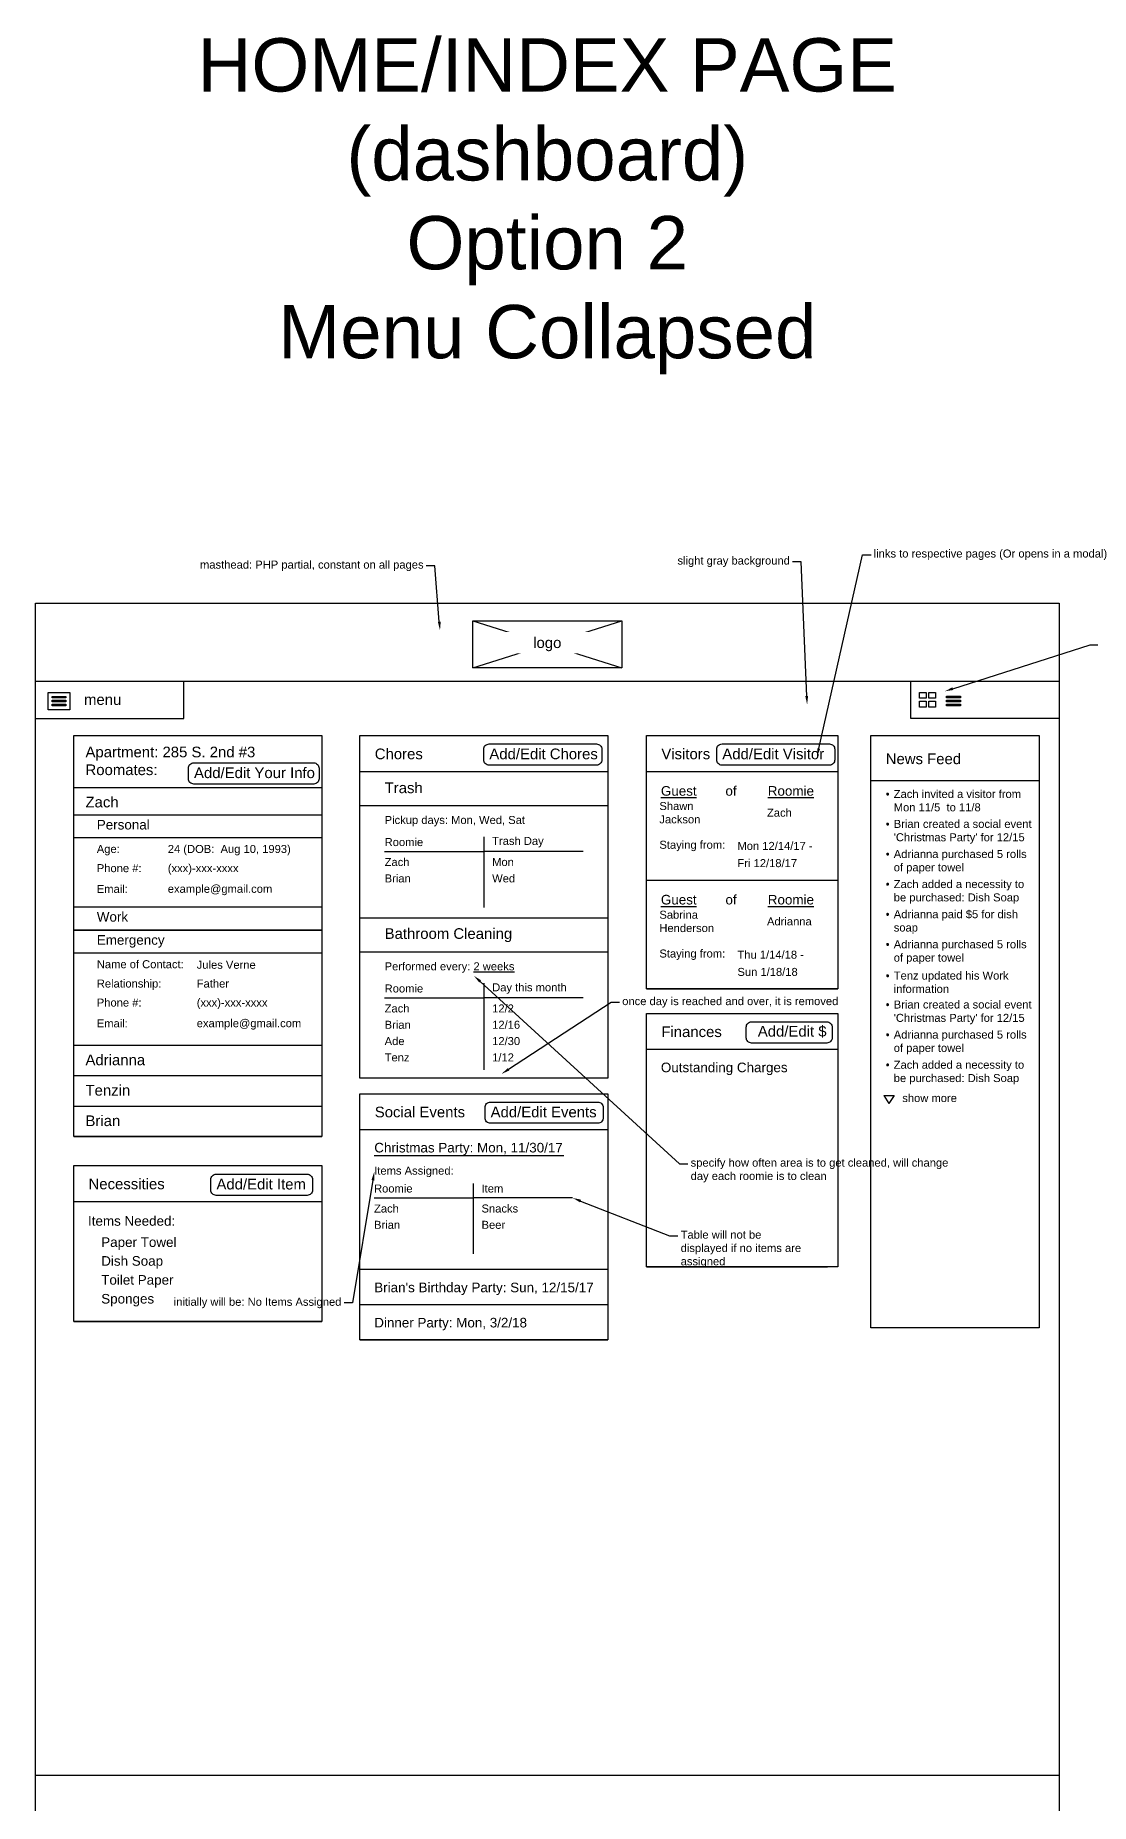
# Model space of a CAD drawing. Header units: millimetres. Extents: x 75 to 24598, y -10362 to 962.
# Drawn here: x 9955 to 11934, y -3955 to -640 of the extents above; entities that cross this region are included whole.
import ezdxf
from ezdxf import colors
from ezdxf.entities.mleader import LeaderData, LeaderLine
from ezdxf.math import Vec2, Vec3

# ---------------------------------------------------------------- set-up
doc = ezdxf.new("R2010")
doc.units = ezdxf.units.MM
doc.header["$MEASUREMENT"] = 0
doc.styles.get("Standard").update_dxf_attribs({"font": 'arial.ttf', "height": 16})

msp = doc.modelspace()

# ---------------------------------------------------------------- linework, layer by layer
for p, q in [((10775.7, -1737.7), (11054.8, -1826.2)), ((10775.7, -1826.2), (11054.8, -1737.7)), ((9955.3, -1850.9), (11875.3, -1850.9)), ((9955.3, -1850.9), (10306.7, -1850.9)), ((10233.7, -1921.1), (10233.7, -1850.9)), ((11596.8, -1921.1), (11596.8, -1850.9)), ((9955.3, -1921.1), (10233.7, -1921.1)), ((11875.3, -1921.1), (11596.8, -1921.1)), ((10564, -2020.2), (11029, -2020.2)), ((11101.5, -2020.2), (11460.3, -2020.2)), ((10027.3, -2050.2), (10492.2, -2050.2)), ((11521.9, -2037.5), (11838, -2037.5)), ((10564, -2083.9), (11029, -2083.9)), ((10796.5, -2142.9), (10796.5, -2275.1)), ((10610.3, -2170.3), (10796.5, -2170.3)), ((10982.7, -2170.3), (10796.5, -2170.3)), ((11101.5, -2224), (11460.3, -2224)), ((10564, -2294.6), (11029, -2294.6)), ((10564, -2358.4), (11029, -2358.4)), ((10796.5, -2417.4), (10796.5, -2580)), ((10610.3, -2444.8), (10796.5, -2444.8)), ((10982.7, -2444.8), (10796.5, -2444.8)), ((11101.5, -2427.9), (11460.3, -2427.9)), ((10027.3, -2533.5), (10492.2, -2533.5)), ((11101.5, -2541.1), (11460.4, -2541.1)), ((10027.3, -2590.5), (10492.2, -2590.5)), ((10027.3, -2647.6), (10492.2, -2647.6)), ((11546.6, -2627.9), (11556.1, -2642.8)), ((11546.6, -2627.9), (11565.5, -2627.9)), ((11565.5, -2627.9), (11556.1, -2642.8)), ((10027.3, -2704.6), (10492.2, -2704.6)), ((10564, -2691.6), (11029, -2691.6)), ((10590.8, -2740.1), (10946.2, -2740.1)), ((10776.6, -2792.5), (10776.6, -2924.6)), ((10027.3, -2826.4), (10492.2, -2826.4)), ((10590.4, -2819.8), (10776.6, -2819.8)), ((10962.8, -2819.8), (10776.6, -2819.8)), ((11101.5, -2948.8), (11440.6, -2948.8)), ((10564, -2953.6), (11029, -2953.6)), ((10564, -3019.6), (11029, -3019.6)), ((10027.3, -3051.4), (10492.2, -3051.4)), ((10564, -3085.6), (11029, -3085.6))]:
    msp.add_line(p, q)
at = {"lineweight": 30}
msp.add_line((9955.3, -3901.9), (11875.3, -3901.9), dxfattribs=at)
msp.add_lwpolyline([(9955.3, -1705), (11875.3, -1705), (11875.3, -4066.5), (9955.3, -4066.5)], close=True, dxfattribs=at)
for points in [[(10775.7, -1737.7), (11054.8, -1737.7), (11054.8, -1826.2), (10775.7, -1826.2)], [(9979.3, -1872.1), (10020.1, -1872.1), (10020.1, -1904.7), (9979.3, -1904.7)], [(9986.5, -1879.5), (10012.5, -1879.5), (10012.5, -1882.5), (9986.5, -1882.5)], [(9986.5, -1886.9), (10012.5, -1886.9), (10012.5, -1889.9), (9986.5, -1889.9)], [(11613, -1872), (11625.5, -1872), (11625.5, -1883), (11613, -1883)], [(11613, -1888.5), (11625.5, -1888.5), (11625.5, -1899.5), (11613, -1899.5)], [(11630.5, -1872), (11643, -1872), (11643, -1883), (11630.5, -1883)], [(11630.5, -1888.5), (11643, -1888.5), (11643, -1899.5), (11630.5, -1899.5)], [(11664.1, -1879.2), (11690.1, -1879.2), (11690.1, -1882.1), (11664.1, -1882.1)], [(11664.1, -1886.6), (11690.1, -1886.6), (11690.1, -1889.6), (11664.1, -1889.6)], [(9986.5, -1894.4), (10012.5, -1894.4), (10012.5, -1897.3), (9986.5, -1897.3)], [(11664.1, -1894), (11690.1, -1894), (11690.1, -1897), (11664.1, -1897)], [(10027.3, -1953.1), (10492.2, -1953.1), (10492.2, -2704.6), (10027.3, -2704.6)], [(10564, -1953.1), (11029, -1953.1), (11029, -2595.3), (10564, -2595.3)], [(11101.5, -1953.1), (11460.3, -1953.1), (11460.3, -2427.9), (11101.5, -2427.9)], [(11521.9, -1953.1), (11838, -1953.1), (11838, -3063.4), (11521.9, -3063.4)], [(11101.5, -2474), (11460.4, -2474), (11460.4, -2948.8), (11101.5, -2948.8)], [(10564, -2624.5), (11029, -2624.5), (11029, -3085.6), (10564, -3085.6)], [(10027.3, -2759.3), (10492.2, -2759.3), (10492.2, -3051.4), (10027.3, -3051.4)]]:
    msp.add_lwpolyline(points, close=True)
for points in [[(10806.1, -1968.7), (11007.5, -1968.7, -0.414214), (11017.5, -1978.7), (11017.5, -1998.5, -0.414214), (11007.5, -2008.5), (10806.1, -2008.5, -0.414214), (10796.1, -1998.5), (10796.1, -1978.7, -0.414214)], [(11243, -1968.7), (11444.4, -1968.7, -0.414214), (11454.4, -1978.7), (11454.4, -1998.5, -0.414214), (11444.4, -2008.5), (11243, -2008.5, -0.414214), (11233, -1998.5), (11233, -1978.7, -0.414214)], [(10252.3, -2004.1), (10477.2, -2004.1, -0.414214), (10487.2, -2014.1), (10487.2, -2033.9, -0.414214), (10477.2, -2043.9), (10252.3, -2043.9, -0.414214), (10242.3, -2033.9), (10242.3, -2014.1, -0.414214)], [(11298.4, -2489.6), (11439.5, -2489.6, -0.414214), (11449.5, -2499.6), (11449.5, -2519.4, -0.414214), (11439.5, -2529.4), (11298.4, -2529.4, -0.414214), (11288.4, -2519.4), (11288.4, -2499.6, -0.414214)], [(10808.6, -2640.1), (11010, -2640.1, -0.414214), (11020, -2650.1), (11020, -2669.9, -0.414214), (11010, -2679.9), (10808.6, -2679.9, -0.414214), (10798.6, -2669.9), (10798.6, -2650.1, -0.414214)], [(10294.4, -2775.3), (10465.1, -2775.3, -0.414214), (10475.1, -2785.3), (10475.1, -2805.1, -0.414214), (10465.1, -2815.1), (10294.4, -2815.1, -0.414214), (10284.4, -2805.1), (10284.4, -2785.3, -0.414214)]]:
    msp.add_lwpolyline(points, format="xyb", close=True)
for points in [[(10492.2, -2144.8), (10027.3, -2144.8), (10027.3, -2101.5), (10492.2, -2101.5)], [(10492.2, -2317.6), (10027.3, -2317.6), (10027.3, -2274.2), (10492.2, -2274.2)], [(10492.2, -2360.9), (10027.3, -2360.9), (10027.3, -2317.6), (10492.2, -2317.6)]]:
    msp.add_lwpolyline(points)

# ---------------------------------------------------------------- texts
for s, width, insert, char_height, attachment_point in [('HOME/INDEX PAGE\\P(dashboard)\\POption 2 \\PMenu Collapsed', 1569.909, (10915.3, -960.7), 100, 5), ('menu', 202.197, (10046.6, -1885.6), 20, 4), ('Apartment: 285 S. 2nd #3\\PRoomates:', 385.289, (10049.3, -2000.6), 20, 4), ('Chores', 202.197, (10591.8, -1987.5), 20, 4), ('Add/Edit Chores', 202.197, (10806.6, -1987.5), 20, 4), ('Visitors', 307.137, (11129.2, -1987.5), 20, 4), ('Add/Edit Visitor', 202.197, (11243.5, -1987.5), 20, 4), ('News Feed', 202.197, (11550, -1996.7), 20, 4), ('Add/Edit Your Info', 230.726, (10252.8, -2022.9), 20, 4), ('Trash', 202.197, (10610.3, -2051.1), 20, 4), ('{\\LGuest}', 361.969, (11128.3, -2056.9), 18, 4), ('of', 361.969, (11249.4, -2056.9), 18, 4), ('{\\LRoomie}', 361.969, (11328.8, -2056.9), 18, 4), ('\\pi-15,l15,t15;{\\fSymbol|b0|i0|c2|p18;·^I}Zach invited a visitor from Mon 11/5  to 11/8', 274.013, (11550, -2075.1), 15, 4), ('Zach', 202.197, (10049.3, -2067.7), 20, 1), ('Shawn Jackson', 74.495, (11125.5, -2097.7), 15, 4), ('Personal ', 384.285, (10070.5, -2111.1), 18, 1), ('Pickup days: Mon, Wed, Sat', 326.461, (10610.3, -2113.5), 15, 4), ('Zach', 91.454, (11327.3, -2097.7), 15, 4), ("\\pi-15,l15,t15;{\\fSymbol|b0|i0|c2|p18;·^I}Brian created a social event 'Christmas Party' for 12/15", 274.013, (11550, -2133.4), 15, 4), ('Roomie', 74.495, (10610.3, -2152.8), 15, 4), ('Trash Day', 106.419, (10811.9, -2152.8), 15, 4), ('Staying from:', 159.894, (11125.5, -2160), 15, 4), ('Mon 12/14/17 - ', 159.894, (11271.9, -2160), 15, 4), ('Age: ', 384.285, (10070.5, -2158.1), 15, 1), ('24 (DOB:  Aug 10, 1993)', 313.21, (10203.6, -2158.1), 15, 1), ('Zach', 74.495, (10610.3, -2190.2), 15, 4), ('Mon', 74.495, (10811.9, -2190.2), 15, 4), ('Fri 12/18/17', 159.894, (11271.9, -2192.3), 15, 4), ('\\pi-15,l15,t15;{\\fSymbol|b0|i0|c2|p18;·^I}Adrianna purchased 5 rolls of paper towel', 274.013, (11550, -2189.8), 15, 4), ('Phone #: ', 384.285, (10070.5, -2194.1), 15, 1), ('(xxx)-xxx-xxxx', 313.21, (10203.6, -2194.1), 15, 1), ('Brian', 74.495, (10610.3, -2220.9), 15, 4), ('Wed', 74.495, (10811.9, -2220.9), 15, 4), ('Email: ', 384.285, (10070.5, -2233.1), 15, 1), ('example@gmail.com', 313.21, (10203.6, -2232.8), 15, 1), ('{\\LGuest}', 361.969, (11128.3, -2260.8), 18, 4), ('of', 361.969, (11249.4, -2260.8), 18, 4), ('{\\LRoomie}', 361.969, (11328.8, -2260.8), 18, 4), ('\\pi-15,l15,t15;{\\fSymbol|b0|i0|c2|p18;·^I}Zach added a necessity to be purchased: Dish Soap', 274.013, (11550, -2246.2), 15, 4), ('Work ', 384.285, (10070.5, -2283.8), 18, 1), ('Sabrina Henderson', 74.495, (11125.5, -2301.5), 15, 4), ('\\pi-15,l15,t15;{\\fSymbol|b0|i0|c2|p18;·^I}Adrianna paid $5 for dish soap', 274.013, (11550, -2302.7), 15, 4), ('Bathroom Cleaning', 313.747, (10610.3, -2327.2), 20, 4), ('Adrianna', 91.454, (11327.3, -2301.5), 15, 4), ('Emergency ', 384.285, (10070.5, -2327.2), 18, 1), ('Staying from:', 159.894, (11125.5, -2363.9), 15, 4), ('\\pi-15,l15,t15;{\\fSymbol|b0|i0|c2|p18;·^I}Adrianna purchased 5 rolls of paper towel', 274.013, (11550, -2359.1), 15, 4), ('Name of Contact: ', 384.285, (10070.5, -2374.2), 15, 1), ('Jules Verne', 313.21, (10257.9, -2375.2), 15, 1), ('Performed every: {\\L2 weeks}', 326.461, (10610.3, -2387.9), 15, 4), ('Thu 1/14/18 - ', 159.894, (11271.9, -2363.9), 15, 4), ('Relationship: ', 384.285, (10070.5, -2410.4), 15, 1), ('Father', 313.21, (10257.9, -2410.4), 15, 1), ('Roomie', 74.495, (10610.3, -2427.3), 15, 4), ('Day this month', 150.999, (10811.9, -2427.3), 15, 4), ('Sun 1/18/18', 159.894, (11271.9, -2396.2), 15, 4), ('\\pi-15,l15,t15;{\\fSymbol|b0|i0|c2|p18;·^I}Tenz updated his Work information', 274.013, (11550, -2415.6), 15, 4), ('Phone #: ', 384.285, (10070.5, -2446.1), 15, 1), ('(xxx)-xxx-xxxx', 313.21, (10257.9, -2446.1), 15, 1), ("\\pi-15,l15,t15;{\\fSymbol|b0|i0|c2|p18;·^I}Brian created a social event 'Christmas Party' for 12/15", 274.013, (11550, -2472), 15, 4), ('Email: ', 384.285, (10070.5, -2485.1), 15, 1), ('example@gmail.com', 313.21, (10257.9, -2484.8), 15, 1), ('Zach', 74.495, (10610.3, -2464.7), 15, 4), ('12/2', 74.495, (10811.9, -2464.7), 15, 4), ('Ade', 74.495, (10610.3, -2525.9), 15, 4), ('Brian', 74.495, (10610.3, -2495.3), 15, 4), ('12/16', 74.495, (10811.9, -2495.3), 15, 4), ('12/30', 74.495, (10811.9, -2525.9), 15, 4), ('Finances', 307.137, (11129.2, -2508.4), 20, 4), ('Add/Edit $', 225.116, (11310.1, -2508.4), 20, 4), ('\\pi-15,l15,t15;{\\fSymbol|b0|i0|c2|p18;·^I}Adrianna purchased 5 rolls of paper towel', 274.013, (11550, -2528.4), 15, 4), ('Adrianna', 202.197, (10049.3, -2561.2), 20, 4), ('Tenz', 74.495, (10610.3, -2556.5), 15, 4), ('1/12', 74.495, (10811.9, -2556.5), 15, 4), ('Outstanding Charges', 525.499, (11128.3, -2577.9), 18, 4), ('\\pi-15,l15,t15;{\\fSymbol|b0|i0|c2|p18;·^I}Zach added a necessity to be purchased: Dish Soap', 274.013, (11550, -2584.9), 15, 4), ('Tenzin', 202.197, (10049.3, -2618.2), 20, 4), ('Social Events', 307.137, (10591.8, -2658.9), 20, 4), ('Add/Edit Events', 202.197, (10809, -2658.9), 20, 4), ('show more', 202.197, (11581, -2632.7), 15, 4), ('Brian', 202.197, (10049.3, -2675.3), 20, 4), ('Christmas Party: Mon, 11/30/17', 525.499, (10590.8, -2728.3), 18, 4), ('Necessities', 307.137, (10055, -2793.7), 20, 4), ('Add/Edit Item', 202.197, (10294.9, -2794.1), 20, 4), ('Items Assigned:', 326.461, (10590.7, -2771), 15, 4), ('Roomie', 74.495, (10590.4, -2802.3), 15, 4), ('Item', 106.419, (10792, -2802.3), 15, 4), ('Zach', 74.495, (10590.4, -2839.8), 15, 4), ('Snacks', 74.495, (10792, -2839.8), 15, 4), ('Items Needed:', 525.499, (10054, -2863.1), 18, 4), ('Brian', 74.495, (10590.4, -2870.4), 15, 4), ('Beer', 74.495, (10792, -2870.4), 15, 4), ('Paper Towel', 525.499, (10078.8, -2905.5), 18, 4), ('Dish Soap', 525.499, (10078.8, -2940.7), 18, 4), ('Toilet Paper', 525.499, (10078.8, -2976.2), 18, 4), ("Brian's Birthday Party: Sun, 12/15/17", 525.499, (10590.8, -2990.4), 18, 4), ('Sponges', 525.499, (10078.8, -3011.6), 18, 4), ('Dinner Party: Mon, 3/2/18', 525.499, (10590.8, -3056.4), 18, 4)]:
    msp.add_mtext_dynamic_manual_height_columns(s, width=width, gutter_width=10, heights=[0], dxfattribs=dict(insert=insert, char_height=char_height, attachment_point=attachment_point))

# ---------------------------------------------------------------- leaders
at = {"color": 1}
ml = msp.add_multileader_mtext('Standard', dxfattribs=at)
ml.set_content('masthead: PHP partial, constant on all pages', color=1)
ml.set_leader_properties()
ml.build(insert=Vec2(0, 0))
ml.multileader.update_dxf_attribs({"dogleg_length": 16, "arrow_head_size": 16})
ctx = ml.context
ctx.base_point, ctx.char_height, ctx.arrow_head_size, ctx.landing_gap_size, ctx.plane_origin = Vec3(10261.1, -1634.7), 15, 16, 5, Vec3(10290.1, -1520.4)
ctx.text_align_type = 2
notes = []
notes.append((ctx, [(1, (1, 1, 0), (10704.3, -1634.7), (-1, 0), 16, [(0, [(10714.1, -1755.7)], 0, [])])]))
ctx.mtext.insert, ctx.mtext.width, ctx.mtext.alignment, ctx.mtext.flow_direction = Vec3(10683.3, -1625), 521.167, 3, 5
ml = msp.add_multileader_mtext('Standard', dxfattribs=at)
ml.set_content('links to respective pages (Or opens in a modal)', color=1)
ml.set_leader_properties()
ml.build(insert=Vec2(0, 0))
ml.multileader.update_dxf_attribs({"dogleg_length": 16, "arrow_head_size": 16})
ctx = ml.context
ctx.base_point, ctx.char_height, ctx.arrow_head_size, ctx.landing_gap_size, ctx.plane_origin = Vec3(11522.4, -1613.9), 15, 16, 5, Vec3(11482.1, -1625.7)
notes.append((ctx, [(0, (1, 1, 0), (11506.4, -1613.9), (1, 0), 16, [(0, [(11420.8, -1993.1)], 0, [])])]))
ctx.mtext.insert, ctx.mtext.width, ctx.mtext.flow_direction = Vec3(11527.4, -1604.2), 509.252, 5
ml = msp.add_multileader_mtext('Standard', dxfattribs=at)
ml.set_content('grid view or list view options', color=1)
ml.set_leader_properties()
ml.build(insert=Vec2(0, 0))
ml.multileader.update_dxf_attribs({"dogleg_length": 16, "arrow_head_size": 16})
ctx = ml.context
ctx.base_point, ctx.char_height, ctx.arrow_head_size, ctx.landing_gap_size, ctx.plane_origin = Vec3(11949.4, -1782.9), 15, 16, 5, Vec3(11909.1, -1794.7)
notes.append((ctx, [(0, (1, 1, 0), (11933.4, -1782.9), (1, 0), 16, [(0, [(11660.5, -1870)], 0, [])])]))
ctx.mtext.insert, ctx.mtext.width, ctx.mtext.flow_direction = Vec3(11954.4, -1773.2), 509.252, 5
ml = msp.add_multileader_mtext('Standard', dxfattribs=at)
ml.set_content('specify how often area is to get cleaned, will change day each roomie is to clean', color=1)
ml.set_leader_properties()
ml.build(insert=Vec2(0, 0))
ml.multileader.update_dxf_attribs({"dogleg_length": 16, "arrow_head_size": 16})
ctx = ml.context
ctx.base_point, ctx.char_height, ctx.arrow_head_size, ctx.landing_gap_size, ctx.plane_origin = Vec3(11179.1, -2755.9), 15, 16, 5, Vec3(9887.9, -2408.1)
notes.append((ctx, [(0, (1, 1, 0), (11163.1, -2755.9), (1, 0), 16, [(0, [(10777.6, -2403.2)], 0, [])])]))
ctx.mtext.insert, ctx.mtext.width, ctx.mtext.flow_direction = Vec3(11184.1, -2746.2), 509.252, 5
ml = msp.add_multileader_mtext('Standard', dxfattribs=at)
ml.set_content('once day is reached and over, it is removed', color=1)
ml.set_leader_properties()
ml.build(insert=Vec2(0, 0))
ml.multileader.update_dxf_attribs({"dogleg_length": 16, "arrow_head_size": 16})
ctx = ml.context
ctx.base_point, ctx.char_height, ctx.arrow_head_size, ctx.landing_gap_size, ctx.plane_origin = Vec3(11050.8, -2453.1), 15, 16, 5, Vec3(9902.3, -2622.9)
notes.append((ctx, [(0, (1, 1, 0), (11034.8, -2453.1), (1, 0), 16, [(0, [(10829.3, -2587.5)], 0, [])])]))
ctx.mtext.insert, ctx.mtext.width, ctx.mtext.flow_direction = Vec3(11055.8, -2443.4), 509.252, 5
ml = msp.add_multileader_mtext('Standard', dxfattribs=at)
ml.set_content('initially will be: No Items Assigned', color=1)
ml.set_leader_properties()
ml.build(insert=Vec2(0, 0))
ml.multileader.update_dxf_attribs({"dogleg_length": 16, "arrow_head_size": 16})
ctx = ml.context
ctx.base_point, ctx.char_height, ctx.arrow_head_size, ctx.landing_gap_size, ctx.plane_origin = Vec3(10304, -3016.8), 15, 16, 5, Vec3(10139.2, -2555.9)
ctx.text_align_type = 2
notes.append((ctx, [(1, (1, 1, 0), (10550.2, -3016.8), (-1, 0), 16, [(0, [(10590.7, -2771)], 0, [])])]))
ctx.mtext.insert, ctx.mtext.width, ctx.mtext.alignment, ctx.mtext.flow_direction = Vec3(10529.2, -3007.1), 309.056, 3, 5
ml = msp.add_multileader_mtext('Standard', dxfattribs=at)
ml.set_content('Table will not be displayed if no items are assigned', color=1)
ml.set_leader_properties()
ml.build(insert=Vec2(0, 0))
ml.multileader.update_dxf_attribs({"dogleg_length": 16, "arrow_head_size": 16})
ctx = ml.context
ctx.base_point, ctx.char_height, ctx.arrow_head_size, ctx.landing_gap_size, ctx.plane_origin = Vec3(11160.4, -2890.9), 15, 16, 5, Vec3(10694.6, -2565.6)
notes.append((ctx, [(0, (1, 1, 0), (11144.4, -2890.9), (1, 0), 16, [(0, [(10962.8, -2819.8)], 0, [])])]))
ctx.mtext.insert, ctx.mtext.width, ctx.mtext.flow_direction = Vec3(11165.4, -2881.2), 235.908, 5
for ctx, leaders in notes:
    for number, flags, end, landing, length, lines in leaders:
        leader = LeaderData()
        leader.index, (leader.has_last_leader_line, leader.has_dogleg_vector, leader.attachment_direction) = number, flags
        leader.last_leader_point, leader.dogleg_vector, leader.dogleg_length = Vec3(end), Vec3(landing), length
        for number, points, colour, breaks in lines:
            line = LeaderLine()
            line.index, line.vertices, line.color, line.breaks = number, Vec3.list(points), colors.encode_raw_color(colour), breaks
            leader.lines.append(line)
        ctx.leaders.append(leader)

# ---------------------------------------------------------------- next in the draw order: texts
at = {"insert": (10915.3, -1781.9), "char_height": 20, "attachment_point": 5, "bg_fill": 3, "box_fill_scale": 1.5, "bg_fill_color": 256, "bg_fill_transparency": 0}
msp.add_mtext_dynamic_manual_height_columns('logo', width=202.197, gutter_width=10, heights=[0], dxfattribs=at)

# ---------------------------------------------------------------- next in the draw order: leaders
at = {"color": 1}
ml = msp.add_multileader_mtext('Standard', dxfattribs=at)
ml.set_content('slight gray background', color=1)
ml.set_leader_properties()
ml.build(insert=Vec2(0, 0))
ml.multileader.update_dxf_attribs({"dogleg_length": 16, "arrow_head_size": 16})
ctx = ml.context
ctx.base_point, ctx.char_height, ctx.arrow_head_size, ctx.landing_gap_size, ctx.plane_origin = Vec3(11156.5, -1627.1), 15, 16, 5, Vec3(10977, -1638.8)
ctx.text_align_type = 2
notes = []
notes.append((ctx, [(1, (1, 1, 0), (11391.2, -1627.1), (-1, 0), 16, [(0, [(11402.5, -1894.9)], 0, [])])]))
ctx.mtext.insert, ctx.mtext.width, ctx.mtext.alignment, ctx.mtext.flow_direction = Vec3(11370.2, -1617.4), 509.252, 3, 5
for ctx, leaders in notes:
    for number, flags, end, landing, length, lines in leaders:
        leader = LeaderData()
        leader.index, (leader.has_last_leader_line, leader.has_dogleg_vector, leader.attachment_direction) = number, flags
        leader.last_leader_point, leader.dogleg_vector, leader.dogleg_length = Vec3(end), Vec3(landing), length
        for number, points, colour, breaks in lines:
            line = LeaderLine()
            line.index, line.vertices, line.color, line.breaks = number, Vec3.list(points), colors.encode_raw_color(colour), breaks
            leader.lines.append(line)
        ctx.leaders.append(leader)

doc.saveas('drawing.dxf')
